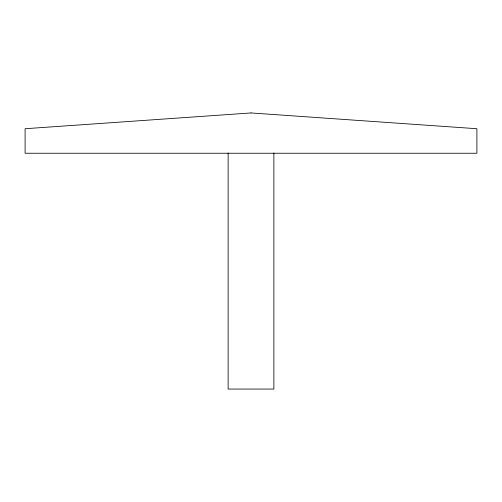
<?xml version="1.0" encoding="UTF-8"?>
<svg xmlns="http://www.w3.org/2000/svg" width="502" height="502" viewBox="0 0 502 502"><rect width="100%" height="100%" fill="white"/><g stroke="black" fill="none" stroke-linecap="round" stroke-linejoin="round"><path stroke-width="0.75" d="M273.872 153.035L273.872 389.056L228.128 389.056L228.128 153.035M251 112.944L25.1 128.725L25.1 153.242L476.9 153.242L476.9 128.725L251 112.944"/></g></svg>
